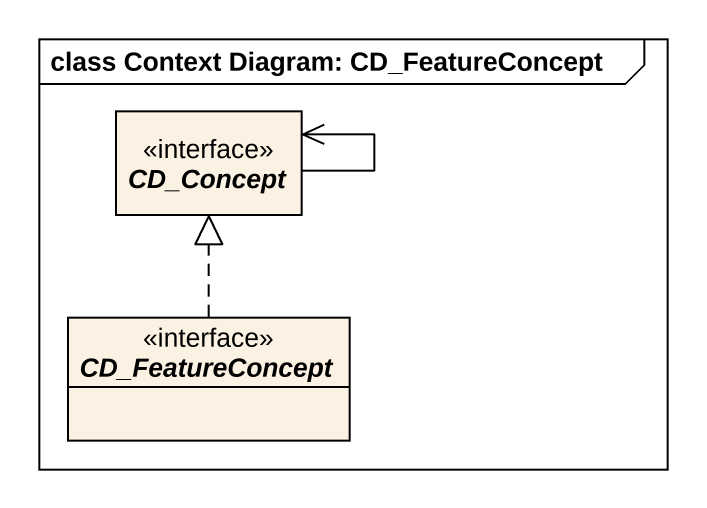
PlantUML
@startuml
mainframe class Context Diagram: CD_FeatureConcept
hide circle
hide empty members
interface CD_Concept
interface CD_FeatureConcept
CD_Concept --> CD_Concept
CD_FeatureConcept .up.|> CD_Concept
@enduml
